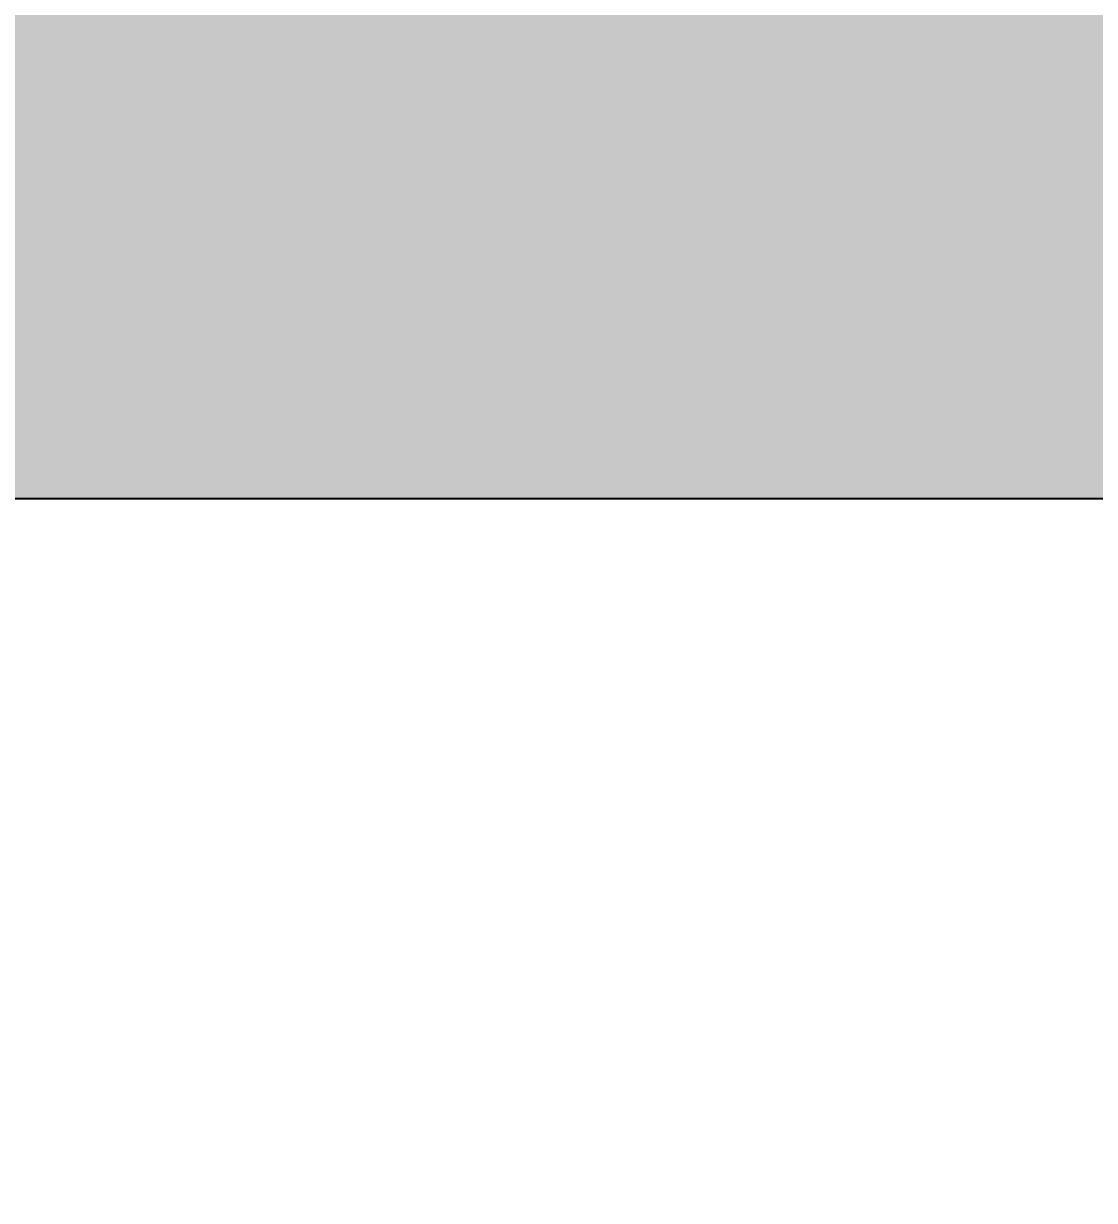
# Model space of a CAD drawing. Header units: millimetres. Extents: x 81693 to 98868, y 6565 to 11437.
# Drawn here: x 83398.59 to 83409.05, y 10808.84 to 10820.34 of the extents above; entities that cross this region are included whole.
import ezdxf

# ---------------------------------------------------------------- set-up
doc = ezdxf.new("R2010")
doc.units = ezdxf.units.MM
doc.layers.add('Cotas', color=12, linetype='Continuous', lineweight=5)
doc.layers.add('Pisos Externos', color=15, linetype='Continuous', lineweight=9)
doc.layers.add('Piso', color=55, linetype='Continuous')
doc.styles.add('Valéria', font='romantic.ttf', dxfattribs={"height": 10})
doc.dimstyles.new('Cota - 50', dxfattribs={"dimtxt": 10, "dimasz": 5, "dimexe": 10, "dimexo": 20, "dimgap": 5, "dimtad": 1, "dimtxsty": 'Valéria', "dimblk": 'DOT', "dimcen": 0, "dimclrd": 12, "dimclre": 12, "dimclrt": 2, "dimazin": 2, "dimtfac": 1, "dimtix": 1, "dimtmove": 0, "dimatfit": 3, "dimldrblk": 'DOT', "dimfxl": 1, "dimarcsym": 0})

# ---------------------------------------------------------------- blocks, each defined once
blk = doc.blocks.new('_Dot')
at = {"color": 0, "linetype": 'ByBlock', "lineweight": -2}
blk.add_line((-0.5, 0), (-1, 0), dxfattribs=at)
at = {"color": 0, "linetype": 'ByBlock', "const_width": 0.5}
blk.add_lwpolyline([(-0.25, 0, 1), (0.25, 0, 1)], format="xyb", close=True, dxfattribs=at)
blk = doc.blocks.new('*D546')
at = {"layer": 'Cotas', "color": 12, "lineweight": -2, "transparency": 16777216}
for p, q in [((83428.116, 11236.07), (83397.508, 11280.462)), ((81917.301, 10247.715), (83399.068, 11269.391)), ((81938.116, 10208.717), (81907.508, 10253.109))]:
    blk.add_line(p, q, dxfattribs=at)
at = {"layer": 'Defpoints', "color": 0, "transparency": 16777216}
for p in [(83403.184, 11272.23), (83439.469, 11219.605), (81949.469, 10192.252)]:
    blk.add_point(p, dxfattribs=at)
at = {"layer": 'Cotas', "color": 12, "lineweight": -2, "transparency": 16777216, "xscale": 5, "yscale": 5, "zscale": 5}
for p, rotation in [((83403.184, 11272.23), 34.58621303410529), ((81913.184, 10244.876), 214.5862130341053)]:
    blk.add_blockref('_Dot', p, dxfattribs=dict(at, rotation=rotation))
at = {"layer": 'Cotas', "color": 2, "transparency": 16777216, "insert": (82652.399, 10766.944), "char_height": 10, "attachment_point": 5, "rotation": 34.5862, "style": 'Valéria'}
blk.add_mtext('1815', dxfattribs=at)

msp = doc.modelspace()

# ---------------------------------------------------------------- hatches: boundary and pattern name
at = {"layer": 'Pisos Externos'}
h = msp.add_hatch(dxfattribs=at)
h.set_pattern_fill('AR-SAND', color=256, scale=0.05, angle=135)
h.set_pattern_definition([(172.5, (18908.4363, 2902.5188), (-1.673767446, -1.786906744), [0, -1.9304, 0, -2.159, 0, -2.06375]), (142.5, (18908.4363, 2902.5188), (-4.12366426, -0.94505464), [0, -1.0414, 0, -1.7399, 0, -0.66675]), (102.5, (18909.5409, 2901.4142), (-2.80166156, 2.79149913), [0, -0.635, 0, -2.286, 0, -2.9845]), (92.5, (18909.541, 2901.4142), (-3.4877539, 1.91140555), [0, -0.3175, 0, -1.4986, 0, -1.7145])])
h.paths.add_polyline_path([(83418.7927, 10821.529), (83418.3034, 10821.529), (83418.3034, 10822.729), (83416.1531, 10822.729), (83416.1531, 10822.2891), (83416.0128, 10822.2891), (83415.9265, 10822.2891), (83415.8367, 10822.2891), (83415.7479, 10822.2891), (83415.659, 10822.2891), (83415.5693, 10822.2891), (83415.4829, 10822.2891), (83415.4096, 10822.2891), (83415.3601, 10822.2891), (83415.3427, 10822.2891), (83415.3427, 10822.729), (83412.5621, 10822.729), (83412.5621, 10822.2891), (83412.5447, 10822.2891), (83412.4952, 10822.2891), (83412.4219, 10822.2891), (83412.3355, 10822.2891), (83412.2458, 10822.2891), (83412.1569, 10822.2891), (83412.0681, 10822.2891), (83411.9783, 10822.2891), (83411.892, 10822.2891), (83411.8186, 10822.2891), (83411.7692, 10822.2891), (83411.7517, 10822.2891), (83411.7517, 10822.729), (83409.4637, 10822.729), (83409.4637, 10823.1688), (83344.2807, 10823.1687), (83344.2807, 10824.2243), (83411.2592, 10824.2243), (83411.2592, 10824.6643), (83411.2898, 10824.6643), (83411.3795, 10824.6643), (83411.5221, 10824.6643), (83411.7081, 10824.6643), (83411.9246, 10824.6643), (83412.1569, 10824.6643), (83412.3893, 10824.6643), (83412.6058, 10824.6643), (83412.7917, 10824.6643), (83412.9344, 10824.6643), (83413.0241, 10824.6643), (83413.0547, 10824.6643), (83413.0547, 10824.2243), (83414.8501, 10824.2243), (83414.8501, 10824.6643), (83414.9704, 10824.6643), (83415.1131, 10824.6643), (83415.299, 10824.6643), (83415.5155, 10824.6643), (83415.7479, 10824.6643), (83415.9802, 10824.6643), (83416.1968, 10824.6643), (83416.3827, 10824.6643), (83416.5254, 10824.6643), (83416.615, 10824.6643), (83416.6456, 10824.6643), (83416.6456, 10824.2243), (83418.7927, 10824.2243), (83418.7927, 10825.6965), (83283.7927, 10825.6965), (83283.7927, 10822.2686), (83288.7071, 10822.2686), (83288.7071, 10823.2686), (83288.7071, 10825.2686), (83289.7071, 10825.2686), (83289.7071, 10823.2686), (83289.7071, 10822.2686), (83347.3046, 10822.2686), (83347.3046, 10821.213), (83289.7071, 10821.213), (83289.7071, 10820.213), (83289.7071, 10818.213), (83288.7071, 10818.213), (83288.7071, 10820.213), (83288.7071, 10821.213), (83283.7927, 10821.213), (83283.7927, 10815.6965), (83418.7927, 10815.6965)])

# ---------------------------------------------------------------- linework, layer by layer
at = {"layer": 'Piso'}
msp.add_line((83418.7927, 10815.6965), (83283.7927, 10815.6965), dxfattribs=at)

# ---------------------------------------------------------------- dimensions: what is measured, and where the dimension line sits
at = {"layer": 'Cotas'}
dim = msp.add_aligned_dim(p1=(81949.4691, 10192.2516), p2=(83439.4691, 11219.6047), distance=63.9215, text='1815', dimstyle='Cota - 50', dxfattribs=at)
dim.commit()
dim.dimension.update_dxf_attribs({"geometry": '*D546', "text_midpoint": (82652.3988, 10766.9441)})

doc.saveas('drawing.dxf')
